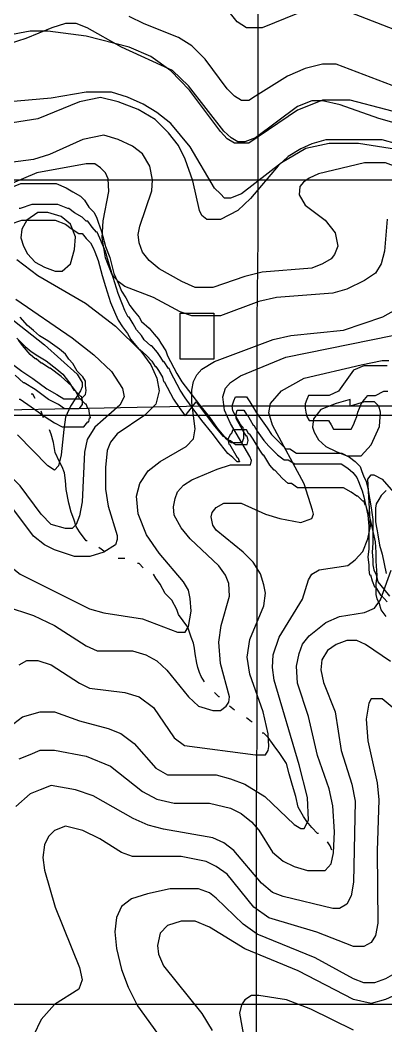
# Model space of a CAD drawing. Extents: x -0.82 to 6.83, y -0.63 to 7.9.
# Drawn here: x 0.141 to 0.371, y 5.197 to 5.83 of the extents above; entities that cross this region are included whole.
import ezdxf

# ---------------------------------------------------------------- set-up
doc = ezdxf.new("R2010")
doc.units = 0
for name, color, linetype in [('Grid', 7, 'CONTINUOUS'), ('roads', 7, 'CONTINUOUS'), ('topo', 7, 'CONTINUOUS'), ('topo_grid', 7, 'CONTINUOUS'), ('water', 7, 'CONTINUOUS'), ('white', 7, 'CONTINUOUS')]:
    doc.layers.add(name, color=color, linetype=linetype)

msp = doc.modelspace()

# ---------------------------------------------------------------- linework, layer by layer
at = {"layer": 'Grid', "color": 1}
for points in [[(0.04834, 5.582731), (0.047285, 5.790984), (0.046758, 5.998709), (0.046231, 6.20646), (0.045704, 6.414713), (0.252915, 6.414713), (0.460654, 6.414713), (0.667866, 6.414713), (0.875078, 6.414713), (0.875604, 6.207518), (0.876131, 6.000825), (0.877187, 5.79363), (0.87824, 5.586938), (0.670501, 5.586938), (0.463289, 5.586938), (0.25555, 5.586938)], [(0.841862, 4.762337), (0.635705, 4.762337), (0.429021, 4.762337), (0.222336, 4.762337), (0.015652, 4.762337), (0.024087, 4.966913), (0.031996, 5.172018), (0.039905, 5.376594), (0.048341, 5.58117), (0.255552, 5.58117), (0.463291, 5.58117), (0.670503, 5.58117), (0.878242, 5.58117), (0.869279, 5.375033), (0.860316, 5.169399), (0.850825, 4.963235)]]:
    msp.add_lwpolyline(points, close=True, dxfattribs=at)
at = {"layer": 'roads', "color": 7}
for points in [[(0.133227, 5.72378), (0.141135, 5.726955), (0.148517, 5.726955), (0.155371, 5.726955), (0.158535, 5.726955), (0.163284, 5.726955), (0.169611, 5.724309), (0.173829, 5.721664), (0.178574, 5.719018), (0.18121, 5.716372), (0.183847, 5.712139), (0.18701, 5.708964), (0.188592, 5.705789), (0.189646, 5.702614), (0.191755, 5.696793), (0.194392, 5.687268), (0.197028, 5.680389), (0.199664, 5.670334), (0.202828, 5.663455), (0.204409, 5.659222), (0.207045, 5.654989), (0.209682, 5.650226), (0.212318, 5.646522), (0.215481, 5.642818), (0.217063, 5.640172), (0.221808, 5.635939), (0.224972, 5.632234), (0.227608, 5.629059), (0.22919, 5.626414), (0.232353, 5.621651), (0.233408, 5.618476), (0.239207, 5.607364), (0.242371, 5.602072), (0.246589, 5.59678), (0.253443, 5.587784), (0.25977, 5.579847), (0.264515, 5.572968), (0.269788, 5.566618), (0.273478, 5.563972), (0.276642, 5.563972), (0.278751, 5.563972), (0.280333, 5.563972), (0.281386, 5.566618), (0.281386, 5.569264), (0.281386, 5.571909)], [(0.135863, 5.613184), (0.141663, 5.608951), (0.148517, 5.604189), (0.15748, 5.597839), (0.163811, 5.594134), (0.168029, 5.591489), (0.170666, 5.591489), (0.173302, 5.591489), (0.175938, 5.591489), (0.17752, 5.591489), (0.179101, 5.591489), (0.181738, 5.594134), (0.182265, 5.59678), (0.181738, 5.599955), (0.181738, 5.602601), (0.180156, 5.605247), (0.176465, 5.608951), (0.173829, 5.613714), (0.171193, 5.616359), (0.169084, 5.619534), (0.165393, 5.622709), (0.158007, 5.628001), (0.152735, 5.631176), (0.149044, 5.634351), (0.145353, 5.637526), (0.140608, 5.642818)], [(0.279278, 5.575349), (0.274533, 5.583816), (0.274006, 5.586991), (0.275062, 5.590166), (0.276115, 5.592811), (0.27875, 5.592811), (0.281386, 5.592811), (0.282968, 5.592811), (0.285077, 5.589636), (0.289295, 5.582757), (0.29193, 5.579053), (0.296148, 5.573232), (0.298786, 5.568999), (0.304058, 5.563707), (0.307749, 5.560003), (0.310384, 5.560003), (0.314602, 5.557357), (0.317237, 5.557357), (0.319873, 5.557357), (0.326199, 5.557357), (0.333054, 5.557357), (0.336744, 5.557357), (0.33938, 5.557357), (0.343071, 5.557357), (0.347816, 5.554711), (0.351507, 5.552066), (0.354671, 5.548891), (0.355724, 5.545716), (0.356777, 5.54307), (0.358359, 5.539366), (0.359415, 5.535132), (0.361523, 5.522961), (0.362577, 5.515553), (0.362577, 5.510261), (0.362577, 5.500736), (0.36205, 5.494916), (0.362577, 5.490153), (0.362577, 5.486978), (0.363103, 5.483803), (0.364685, 5.480628), (0.365741, 5.476395), (0.369431, 5.471632), (0.373126, 5.467399)], [(0.281388, 5.572703), (0.279277, 5.575349)]]:
    msp.add_lwpolyline(points, dxfattribs=at)
at = {"layer": 'topo', "color": 2}
for points in [[(0.315137, 5.833979), (0.292988, 5.824983), (0.286666, 5.824983), (0.28297, 5.824983), (0.277171, 5.828688), (0.264517, 5.844563)], [(0.374714, 5.788709), (0.339387, 5.801938), (0.330951, 5.801938), (0.319879, 5.799292), (0.308807, 5.79453), (0.288773, 5.78183), (0.28455, 5.779184), (0.279805, 5.779184), (0.275587, 5.78183), (0.270842, 5.786592), (0.257134, 5.805113), (0.248698, 5.81358), (0.240262, 5.818871), (0.218645, 5.827338), (0.209154, 5.832101)], [(0.416368, 5.80805), (0.348353, 5.834508)], [(0.393167, 5.767701), (0.348351, 5.779343), (0.339388, 5.779343), (0.330951, 5.779343), (0.324097, 5.776697), (0.315134, 5.772993), (0.284549, 5.752355), (0.279804, 5.752355), (0.275586, 5.752355), (0.270841, 5.755001), (0.266623, 5.759764), (0.247115, 5.785693), (0.235515, 5.797864), (0.222861, 5.806859), (0.209153, 5.81268), (0.182264, 5.819559), (0.15801, 5.822734), (0.146938, 5.822734), (0.121103, 5.817972)], [(0.405822, 5.7568), (0.366278, 5.767913), (0.342025, 5.776379), (0.330953, 5.779025), (0.3241, 5.779025), (0.315136, 5.775321), (0.288773, 5.755742), (0.281915, 5.753096), (0.277697, 5.753096), (0.273479, 5.755742), (0.268734, 5.759975), (0.246589, 5.788444), (0.236572, 5.797969), (0.20441, 5.812786), (0.182793, 5.824957), (0.175939, 5.827603), (0.169084, 5.827603), (0.160648, 5.824957), (0.144304, 5.818078), (0.133759, 5.814903)], [(0.377351, 5.748386), (0.353625, 5.752091), (0.33517, 5.752091), (0.320409, 5.748916), (0.305117, 5.73992), (0.279806, 5.720341), (0.272952, 5.717695), (0.269261, 5.717695), (0.266625, 5.720341), (0.262934, 5.724045), (0.247644, 5.749974), (0.235518, 5.764791), (0.226555, 5.77167), (0.218119, 5.776961), (0.208101, 5.781195), (0.198083, 5.78437), (0.182266, 5.78437), (0.160122, 5.780666), (0.13165, 5.77802)], [(0.377351, 5.751853), (0.368388, 5.754498), (0.357316, 5.754498), (0.333063, 5.754498), (0.3241, 5.751853), (0.317245, 5.748678), (0.309337, 5.743915), (0.30301, 5.738094), (0.285606, 5.717457), (0.277698, 5.710048), (0.266625, 5.704228), (0.25819, 5.704228), (0.255026, 5.706873), (0.253444, 5.710048), (0.249226, 5.728569), (0.244481, 5.742328), (0.240263, 5.750794), (0.233936, 5.758732), (0.2255, 5.767198), (0.214955, 5.773548), (0.202302, 5.778311), (0.191229, 5.780957), (0.178048, 5.778311), (0.151686, 5.767728), (0.135869, 5.765082)], [(0.37946, 5.736692), (0.370497, 5.739867), (0.357315, 5.739867), (0.328317, 5.732988), (0.322517, 5.730342), (0.318827, 5.727696), (0.316718, 5.72505), (0.316189, 5.719759), (0.31988, 5.713409), (0.332534, 5.703884), (0.338861, 5.695946), (0.340443, 5.687479), (0.338334, 5.682188), (0.336226, 5.679542), (0.330953, 5.676367), (0.324099, 5.673721), (0.292987, 5.671075), (0.281915, 5.668429), (0.26188, 5.66155), (0.250808, 5.66155), (0.242372, 5.665254), (0.228136, 5.673192), (0.221809, 5.678484), (0.217591, 5.683775), (0.215482, 5.689596), (0.214955, 5.694888), (0.216009, 5.700179), (0.223391, 5.722404), (0.223918, 5.729284), (0.222336, 5.73775), (0.217591, 5.745688), (0.211264, 5.75045), (0.202301, 5.754684), (0.193338, 5.757329), (0.180157, 5.754684), (0.159067, 5.745159), (0.149049, 5.741984), (0.111615, 5.737221)], [(0.371553, 5.704466), (0.369971, 5.684357), (0.367862, 5.67642), (0.364172, 5.670599), (0.357318, 5.665836), (0.346245, 5.660545), (0.337282, 5.657899), (0.301957, 5.655253), (0.29088, 5.652607), (0.266627, 5.643611), (0.257664, 5.643611), (0.248698, 5.643611), (0.241316, 5.646257), (0.224444, 5.655253), (0.206518, 5.662132), (0.2023, 5.665307), (0.198609, 5.669541), (0.194391, 5.680124), (0.192282, 5.692824), (0.19281, 5.703407), (0.1965, 5.721928), (0.195973, 5.729866), (0.194391, 5.73357), (0.191228, 5.736745), (0.187537, 5.739391), (0.182265, 5.739391), (0.151157, 5.73357), (0.135867, 5.72722)], [(0.138503, 5.679066), (0.151685, 5.669011), (0.181738, 5.651549), (0.200718, 5.637261), (0.216536, 5.621386), (0.222863, 5.61292), (0.226553, 5.604453), (0.228135, 5.596516), (0.226026, 5.588049), (0.219172, 5.58117), (0.201773, 5.569528), (0.197555, 5.564236), (0.195446, 5.558945), (0.194391, 5.548361), (0.194391, 5.534603), (0.195973, 5.52402), (0.201773, 5.505499), (0.201773, 5.502853), (0.200718, 5.499678), (0.193337, 5.494916), (0.184374, 5.49227), (0.174883, 5.49227), (0.16223, 5.496503), (0.155903, 5.499678), (0.149048, 5.50497), (0.131649, 5.528253)], [(0.137977, 5.654142), (0.173303, 5.6298), (0.187011, 5.619217), (0.198083, 5.608634), (0.204937, 5.59805), (0.205992, 5.592759), (0.203356, 5.587467), (0.187538, 5.573709), (0.182793, 5.565771), (0.181211, 5.557834), (0.179629, 5.526745), (0.178048, 5.517749), (0.175939, 5.512458), (0.173303, 5.509812), (0.169085, 5.509812), (0.160121, 5.512458), (0.153794, 5.518808), (0.140613, 5.536799), (0.133759, 5.543678)], [(0.115827, 5.500684), (0.140612, 5.481104), (0.184373, 5.459409), (0.193336, 5.456763), (0.217589, 5.453059), (0.239734, 5.444592), (0.244479, 5.444592), (0.246588, 5.448296), (0.24817, 5.457821), (0.247642, 5.465759), (0.246588, 5.47105), (0.243424, 5.476342), (0.228134, 5.494334), (0.220226, 5.505975), (0.214953, 5.519204), (0.213899, 5.530317), (0.216008, 5.538254), (0.22128, 5.546192), (0.228662, 5.552013), (0.245006, 5.561538), (0.249751, 5.5663), (0.250806, 5.57265), (0.248697, 5.589054), (0.248697, 5.596992), (0.249751, 5.602284), (0.25186, 5.606517), (0.255024, 5.610221), (0.262932, 5.614984), (0.29984, 5.628742), (0.310912, 5.631388), (0.344133, 5.634563), (0.368913, 5.643029), (0.377349, 5.647792)], [(0.129014, 5.646681), (0.155904, 5.625514), (0.176466, 5.606993), (0.17963, 5.601701), (0.17963, 5.599056), (0.178575, 5.59641), (0.172248, 5.586885), (0.169085, 5.580006), (0.168031, 5.572068), (0.166449, 5.556193), (0.164867, 5.549314), (0.162231, 5.546668), (0.158013, 5.549314), (0.139032, 5.568893)], [(0.131117, 5.461023), (0.149048, 5.455202), (0.162229, 5.448852), (0.182264, 5.436152), (0.189118, 5.432977), (0.195445, 5.432977), (0.211263, 5.432977), (0.219699, 5.430331), (0.226553, 5.426627), (0.23288, 5.420806), (0.246588, 5.403873), (0.252915, 5.398052), (0.261878, 5.395406), (0.266623, 5.395406), (0.270314, 5.398052), (0.271896, 5.400698), (0.272423, 5.403873), (0.266623, 5.425039), (0.26557, 5.438268), (0.267152, 5.448852), (0.272424, 5.467373), (0.271897, 5.47531), (0.269788, 5.480602), (0.26557, 5.486423), (0.247645, 5.503356), (0.241845, 5.510235), (0.237627, 5.518173), (0.237099, 5.523464), (0.238154, 5.528756), (0.239736, 5.532989), (0.243426, 5.537223), (0.248699, 5.540398), (0.264516, 5.547277), (0.272952, 5.549923), (0.284024, 5.549923), (0.285606, 5.549923), (0.286132, 5.552568), (0.285079, 5.555214), (0.272952, 5.575852), (0.269262, 5.584318), (0.268207, 5.592785), (0.269789, 5.598077), (0.272952, 5.601781), (0.279279, 5.606014), (0.307751, 5.617656), (0.388423, 5.63406)], [(0.140084, 5.42414), (0.14483, 5.426785), (0.151684, 5.426785), (0.16012, 5.42414), (0.178046, 5.412498), (0.184373, 5.409323), (0.206517, 5.406677), (0.215481, 5.404031), (0.224444, 5.397152), (0.237625, 5.378102), (0.243952, 5.37334), (0.288768, 5.367519), (0.295095, 5.367519), (0.296675, 5.370165), (0.297204, 5.37281), (0.296675, 5.380748), (0.293512, 5.394506), (0.285076, 5.418319), (0.283493, 5.428902), (0.285076, 5.440015), (0.294039, 5.461181), (0.295094, 5.469119), (0.294039, 5.47441), (0.29193, 5.48129), (0.287185, 5.488698), (0.280858, 5.495048), (0.263986, 5.508806), (0.261877, 5.511981), (0.260823, 5.517273), (0.26135, 5.519919), (0.263986, 5.523094), (0.268731, 5.52574), (0.272949, 5.52574), (0.279803, 5.52574), (0.295093, 5.51886), (0.304057, 5.516215), (0.317238, 5.513569), (0.324096, 5.516215), (0.325152, 5.51886), (0.324625, 5.521506), (0.319352, 5.53791), (0.299312, 5.574793), (0.297204, 5.582731), (0.298257, 5.588552), (0.305111, 5.596489), (0.319351, 5.604427), (0.355204, 5.612893), (0.368385, 5.615539), (0.372603, 5.615539)], [(0.131117, 5.38297), (0.142193, 5.391437), (0.153266, 5.394612), (0.162229, 5.394612), (0.178046, 5.388791), (0.195972, 5.384029), (0.203881, 5.380854), (0.212317, 5.374504), (0.226025, 5.359158), (0.233407, 5.354925), (0.239734, 5.354925), (0.263987, 5.354925), (0.27295, 5.352279), (0.281913, 5.349104), (0.294567, 5.341166), (0.313021, 5.323704), (0.317239, 5.321058), (0.319353, 5.321058), (0.321988, 5.32635), (0.321462, 5.340637), (0.316185, 5.361275), (0.300368, 5.414535), (0.299312, 5.422473), (0.299841, 5.43041), (0.303531, 5.441523), (0.318294, 5.465335), (0.321989, 5.477506), (0.324098, 5.48121), (0.328844, 5.483856), (0.34677, 5.486502), (0.351515, 5.490206), (0.35626, 5.495498), (0.359424, 5.503435), (0.361006, 5.511373), (0.359424, 5.5409), (0.361532, 5.543546), (0.363115, 5.543546), (0.368387, 5.5409), (0.379986, 5.527671)], [(0.140085, 5.365032), (0.146939, 5.367678), (0.153266, 5.370323), (0.162229, 5.370323), (0.182264, 5.366619), (0.197554, 5.360269), (0.21759, 5.344394), (0.226553, 5.339632), (0.237625, 5.336986), (0.259769, 5.336986), (0.27295, 5.333811), (0.279804, 5.330636), (0.286131, 5.325344), (0.290877, 5.320053), (0.299313, 5.306294), (0.306167, 5.300473), (0.313021, 5.297298), (0.321461, 5.294653), (0.328315, 5.294653), (0.332533, 5.294653), (0.336224, 5.298886), (0.337806, 5.305765), (0.338333, 5.318994), (0.33728, 5.335398), (0.335171, 5.345982), (0.327789, 5.367148), (0.321989, 5.39149), (0.315131, 5.412657), (0.314605, 5.42324), (0.316184, 5.431178), (0.318293, 5.436998), (0.322516, 5.44229), (0.333061, 5.450757), (0.341497, 5.454461), (0.357314, 5.457107), (0.363641, 5.459753), (0.367332, 5.465044), (0.374186, 5.483565)], [(0.373659, 5.426256), (0.357842, 5.43684), (0.352569, 5.439485), (0.346243, 5.439485), (0.339388, 5.43684), (0.334116, 5.433135), (0.330425, 5.427315), (0.329898, 5.420965), (0.331481, 5.413027), (0.338861, 5.394506), (0.342553, 5.370165), (0.349407, 5.348998), (0.351515, 5.338415), (0.350462, 5.287271), (0.34888, 5.278804), (0.346245, 5.273512), (0.341499, 5.270866), (0.337281, 5.270866), (0.306174, 5.278275), (0.29932, 5.280921), (0.292461, 5.286741), (0.275062, 5.307379), (0.268735, 5.312141), (0.261881, 5.315316), (0.230774, 5.320608), (0.221283, 5.323254), (0.211793, 5.327487), (0.186485, 5.341775), (0.175413, 5.345479), (0.160123, 5.348125), (0.153268, 5.345479), (0.146942, 5.342833), (0.137978, 5.334896)], [(0.374716, 5.39739), (0.368389, 5.402682), (0.363644, 5.402682), (0.361536, 5.402682), (0.359953, 5.400036), (0.358371, 5.389982), (0.359424, 5.376224), (0.365224, 5.349765), (0.366277, 5.339182), (0.365224, 5.307009), (0.365751, 5.261659), (0.364169, 5.253721), (0.361533, 5.249488), (0.356788, 5.246842), (0.350461, 5.246842), (0.327262, 5.255838), (0.297209, 5.264834), (0.287719, 5.271713), (0.270843, 5.292351), (0.263988, 5.297113), (0.257662, 5.300288), (0.241844, 5.303463), (0.211264, 5.303463), (0.20441, 5.306109), (0.190701, 5.314576), (0.180157, 5.319867), (0.169084, 5.322513), (0.16223, 5.319867), (0.158539, 5.316163), (0.155903, 5.310871), (0.154849, 5.302934), (0.155903, 5.294996), (0.162757, 5.271713), (0.178048, 5.233745), (0.179629, 5.225808), (0.17752, 5.219987), (0.16223, 5.210462), (0.153794, 5.200937), (0.149049, 5.190883)], [(0.377877, 5.230809), (0.370494, 5.226575), (0.36364, 5.223929), (0.356786, 5.223929), (0.350459, 5.226575), (0.326206, 5.239804), (0.289826, 5.254621), (0.280858, 5.260971), (0.263986, 5.277375), (0.259768, 5.28055), (0.252914, 5.283196), (0.243951, 5.283196), (0.234988, 5.283196), (0.220752, 5.280021), (0.210735, 5.276846), (0.204408, 5.272084), (0.201244, 5.265204), (0.20019, 5.256209), (0.201244, 5.245625), (0.204408, 5.232396), (0.208626, 5.221284), (0.214425, 5.209642), (0.227079, 5.192179)], [(0.396332, 5.225199), (0.370496, 5.213558), (0.361533, 5.210912), (0.350461, 5.213558), (0.315663, 5.231549), (0.281915, 5.245308), (0.259771, 5.259066), (0.250807, 5.26277), (0.241844, 5.26277), (0.233408, 5.260124), (0.228663, 5.255362), (0.227081, 5.247424), (0.227609, 5.242133), (0.230772, 5.234724), (0.255025, 5.204668), (0.261352, 5.194084)], [(0.35046, 5.194296), (0.323571, 5.207525), (0.308281, 5.213346), (0.290877, 5.215992), (0.286137, 5.215992), (0.281914, 5.213346), (0.279805, 5.210171), (0.278752, 5.204879), (0.281915, 5.186359)]]:
    msp.add_lwpolyline(points, dxfattribs=at)
for points in [[(0.154846, 5.708725), (0.151683, 5.708725), (0.144828, 5.703963), (0.141665, 5.698142), (0.141138, 5.69285), (0.142719, 5.687559), (0.145356, 5.682796), (0.150101, 5.677505), (0.1559, 5.67433), (0.162755, 5.671684), (0.166973, 5.671684), (0.172245, 5.676446), (0.174881, 5.685442), (0.175409, 5.69338), (0.172245, 5.701317), (0.166445, 5.70608), (0.15801, 5.708725), (0.154846, 5.708725)], [(0.348349, 5.591092), (0.339386, 5.588446), (0.329896, 5.584742), (0.325151, 5.578921), (0.324624, 5.573629), (0.32568, 5.570454), (0.328315, 5.565692), (0.33306, 5.561458), (0.339387, 5.558283), (0.346241, 5.555638), (0.350459, 5.555638), (0.355205, 5.555638), (0.361531, 5.562517), (0.366804, 5.574158), (0.367331, 5.583154), (0.366278, 5.586858), (0.36364, 5.589504), (0.357313, 5.589504), (0.34835, 5.586858), (0.348349, 5.591092)]]:
    msp.add_lwpolyline(points, close=True, dxfattribs=at)
at = {"layer": 'topo_grid', "color": 7}
for points in [[(0.289293, 5.177813), (0.289293, 5.229459), (0.289293, 5.280603), (0.289293, 5.332276), (0.289822, 5.38342), (0.289822, 5.435093), (0.289822, 5.486766), (0.289822, 5.53791), (0.289822, 5.589584), (0.289822, 5.640728), (0.290349, 5.692401), (0.290349, 5.744074), (0.290349, 5.795191), (0.290349, 5.846864)], [(0.037795, 5.72931), (0.07312, 5.72931), (0.110028, 5.72931), (0.147466, 5.72931), (0.184374, 5.72931), (0.221808, 5.72931), (0.258715, 5.72931), (0.296149, 5.72931), (0.333588, 5.72931), (0.370495, 5.72931), (0.40793, 5.72931), (0.444837, 5.72931), (0.482271, 5.72931), (0.519183, 5.72931), (0.556617, 5.72931), (0.594052, 5.72931), (0.630959, 5.72931), (0.668393, 5.72931), (0.705305, 5.72931), (0.742739, 5.72931), (0.780174, 5.72931)], [(0.037267, 5.210489), (0.072065, 5.210489), (0.108973, 5.210489), (0.146411, 5.210489), (0.183846, 5.210489), (0.220753, 5.210489), (0.258187, 5.210489), (0.295095, 5.210489), (0.332533, 5.210489), (0.36944, 5.210489), (0.406875, 5.210489), (0.444309, 5.210489), (0.481216, 5.210489), (0.518655, 5.210489), (0.555562, 5.210489), (0.592997, 5.210489), (0.629904, 5.210489), (0.667338, 5.210489), (0.704777, 5.210489), (0.741684, 5.210489), (0.779119, 5.210489)]]:
    msp.add_lwpolyline(points, dxfattribs=at)
at = {"layer": 'water', "color": 4}
for points in [[(0.1501, 5.5917), (0.148519, 5.594346), (0.147464, 5.594346)], [(0.155373, 5.579556), (0.153792, 5.583789)], [(0.18279, 5.502059), (0.182263, 5.502059), (0.178045, 5.50788), (0.175936, 5.511055), (0.174354, 5.515818), (0.172773, 5.520051), (0.171191, 5.525872), (0.169609, 5.534339), (0.169082, 5.540159), (0.168555, 5.544922), (0.166973, 5.548626), (0.165391, 5.551801), (0.162755, 5.557622), (0.162228, 5.560268), (0.161701, 5.563972), (0.160119, 5.569264), (0.159064, 5.571909)], [(0.193863, 5.495207), (0.190172, 5.497853)], [(0.206517, 5.490973), (0.204408, 5.490973), (0.202299, 5.490973)], [(0.218117, 5.485179), (0.21548, 5.487825), (0.214426, 5.487825)], [(0.256607, 5.413477), (0.254498, 5.416652), (0.253443, 5.419298), (0.252389, 5.422473), (0.251861, 5.425119), (0.250807, 5.430939), (0.25028, 5.434644), (0.249752, 5.437819), (0.248171, 5.441523), (0.246062, 5.447873), (0.240262, 5.45581), (0.239207, 5.458985), (0.236044, 5.464806), (0.231826, 5.469039), (0.228662, 5.47486), (0.226026, 5.478564), (0.224445, 5.48121)], [(0.266097, 5.403978), (0.26557, 5.403978), (0.262934, 5.406624)], [(0.275588, 5.395538), (0.272424, 5.398184)], [(0.28666, 5.388183), (0.286133, 5.388183), (0.28297, 5.390829)], [(0.328314, 5.318042), (0.327785, 5.318042), (0.324095, 5.321746), (0.320931, 5.32545), (0.318822, 5.328625), (0.315659, 5.334446), (0.314077, 5.341325), (0.311968, 5.348204), (0.30986, 5.355613), (0.308277, 5.361963), (0.304059, 5.368313), (0.30037, 5.373075), (0.296678, 5.378367), (0.294043, 5.381013), (0.292987, 5.381013)], [(0.33675, 5.307511), (0.335694, 5.310157), (0.334112, 5.312803)]]:
    msp.add_lwpolyline(points, dxfattribs=at)
at = {"layer": 'white', "color": 7}
for points in [[(0.371032, 5.454487), (0.367868, 5.458721), (0.366813, 5.462425), (0.365231, 5.4656), (0.364701, 5.468246), (0.364701, 5.470891), (0.364701, 5.470891), (0.364701, 5.475125), (0.365231, 5.480416), (0.365231, 5.480416), (0.364701, 5.489412), (0.364701, 5.489412), (0.364701, 5.494704), (0.364701, 5.494704), (0.364175, 5.501583), (0.364175, 5.501583), (0.36154, 5.513754), (0.360484, 5.517987), (0.360484, 5.517987), (0.358902, 5.521691), (0.358375, 5.524337), (0.357849, 5.524337), (0.356796, 5.526983), (0.356269, 5.526983), (0.356269, 5.526983), (0.353106, 5.530158), (0.35258, 5.530158), (0.348889, 5.532804), (0.348889, 5.532804), (0.344144, 5.53545), (0.343617, 5.53545), (0.339927, 5.53545), (0.337289, 5.53545), (0.336751, 5.53545), (0.333588, 5.53545), (0.326206, 5.53545), (0.319879, 5.53545), (0.31777, 5.53545), (0.315661, 5.53545), (0.315135, 5.53545), (0.311443, 5.538096), (0.310917, 5.538096), (0.309335, 5.538096), (0.30564, 5.541271), (0.300895, 5.546562), (0.300368, 5.546562), (0.297733, 5.549737), (0.294042, 5.556087), (0.293513, 5.556087), (0.291404, 5.559262), (0.287186, 5.566141), (0.285077, 5.569316), (0.284551, 5.569316), (0.282968, 5.571962), (0.282439, 5.571962), (0.281913, 5.571962), (0.281913, 5.571962), (0.27875, 5.571962), (0.278223, 5.571962), (0.277697, 5.571962), (0.275588, 5.571962), (0.275588, 5.571962), (0.275062, 5.571962), (0.274535, 5.571962), (0.273479, 5.569316), (0.272953, 5.569316), (0.272953, 5.569316), (0.271371, 5.566141), (0.271371, 5.566141), (0.271371, 5.566141), (0.271371, 5.566141), (0.271371, 5.566141), (0.271897, 5.562966), (0.272424, 5.562966), (0.272424, 5.562966), (0.277169, 5.5545), (0.277169, 5.5545), (0.277695, 5.5545), (0.278751, 5.551854), (0.278751, 5.551854), (0.278751, 5.551854), (0.278224, 5.551854), (0.277169, 5.551854), (0.274534, 5.5545), (0.27137, 5.557146), (0.266625, 5.562966), (0.261353, 5.569846), (0.255026, 5.577783), (0.248171, 5.586779), (0.244481, 5.592071), (0.241317, 5.596833), (0.235518, 5.607946), (0.234463, 5.610591), (0.234463, 5.610591), (0.233936, 5.610591), (0.2313, 5.614825), (0.2313, 5.614825), (0.23077, 5.614825), (0.229189, 5.617471), (0.22708, 5.620646), (0.223389, 5.624879), (0.222862, 5.624879), (0.218644, 5.628583), (0.217062, 5.631229), (0.213899, 5.634933), (0.21179, 5.638637), (0.209153, 5.642871), (0.208626, 5.642871), (0.206517, 5.647104), (0.204936, 5.650808), (0.202299, 5.657687), (0.199136, 5.667741), (0.197027, 5.674621), (0.194391, 5.684146), (0.191754, 5.689966), (0.191754, 5.689966), (0.1907, 5.692612), (0.189118, 5.696316), (0.188591, 5.696316), (0.185955, 5.699491), (0.183319, 5.703196), (0.182791, 5.703196), (0.182264, 5.703196), (0.179628, 5.705841), (0.174883, 5.708487), (0.171192, 5.711133), (0.170665, 5.711133), (0.164338, 5.713779), (0.163811, 5.713779), (0.159065, 5.713779), (0.155375, 5.713779), (0.154847, 5.713779), (0.14852, 5.713779), (0.147993, 5.713779), (0.140612, 5.711133), (0.140084, 5.711133)], [(0.134284, 5.701317), (0.141665, 5.703963), (0.149047, 5.703963), (0.155374, 5.703963), (0.158537, 5.703963), (0.162755, 5.703963), (0.169082, 5.701317), (0.172773, 5.698671), (0.177518, 5.695496), (0.179627, 5.695496), (0.182263, 5.692321), (0.182263, 5.692321), (0.1849, 5.689675), (0.186481, 5.6865), (0.187536, 5.683855), (0.187536, 5.683855), (0.189645, 5.678563), (0.192281, 5.669038), (0.19439, 5.662159), (0.197553, 5.652105), (0.200717, 5.644696), (0.202299, 5.640992), (0.202299, 5.640992), (0.204935, 5.636759), (0.204935, 5.636759), (0.208098, 5.632525), (0.210207, 5.628821), (0.210207, 5.628821), (0.213371, 5.625117), (0.21548, 5.622471), (0.21548, 5.622471), (0.216007, 5.622471), (0.220225, 5.618767), (0.223388, 5.615063), (0.225497, 5.611888), (0.226025, 5.611888), (0.227606, 5.609242), (0.230243, 5.605009), (0.23077, 5.602363), (0.231297, 5.602363), (0.237097, 5.59125), (0.240788, 5.585959), (0.240788, 5.585959), (0.244478, 5.580667), (0.251332, 5.589663), (0.251332, 5.589636), (0.257659, 5.58117), (0.262931, 5.574291), (0.268204, 5.567941), (0.268204, 5.567941), (0.26873, 5.567941), (0.27242, 5.565295), (0.272949, 5.565295), (0.276113, 5.562649), (0.276639, 5.562649), (0.277166, 5.562649), (0.278748, 5.562649), (0.279274, 5.562649), (0.280857, 5.562649), (0.281383, 5.562649), (0.281383, 5.562649), (0.28191, 5.562649), (0.28191, 5.562649), (0.282963, 5.562649), (0.283489, 5.562649), (0.283489, 5.562649), (0.283489, 5.562649), (0.284016, 5.565295), (0.284016, 5.565295), (0.284016, 5.565295), (0.284016, 5.565295), (0.283489, 5.567941), (0.283489, 5.567941), (0.283489, 5.567941), (0.282963, 5.567941), (0.282963, 5.567941), (0.28138, 5.570586), (0.276635, 5.579053), (0.276635, 5.581699), (0.277161, 5.584345), (0.277688, 5.584345), (0.278741, 5.584345), (0.280323, 5.584345), (0.281379, 5.584345), (0.282961, 5.581699), (0.283487, 5.581699), (0.287177, 5.57482), (0.287704, 5.57482), (0.289818, 5.571116), (0.294036, 5.565295), (0.297199, 5.561591), (0.297199, 5.561591), (0.302472, 5.556299), (0.302472, 5.556299), (0.30669, 5.553124), (0.30669, 5.553124), (0.309325, 5.553124), (0.313543, 5.550478), (0.314071, 5.550478), (0.316706, 5.550478), (0.317235, 5.550478), (0.319344, 5.550478), (0.319871, 5.550478), (0.326198, 5.550478), (0.333052, 5.550478), (0.336751, 5.550478), (0.339386, 5.550478), (0.342549, 5.550478), (0.346767, 5.547832), (0.349931, 5.545186), (0.352567, 5.542011), (0.353622, 5.539366), (0.354675, 5.53672), (0.354675, 5.53672), (0.355731, 5.533545), (0.356784, 5.529841), (0.356784, 5.529841), (0.359419, 5.518199), (0.359946, 5.51132), (0.359946, 5.506028), (0.359946, 5.506028), (0.359946, 5.497032), (0.359419, 5.491741), (0.359419, 5.491741), (0.359946, 5.486978), (0.359946, 5.483803), (0.359946, 5.483803), (0.360475, 5.480628), (0.361001, 5.480628), (0.362055, 5.476924), (0.363637, 5.47322), (0.363637, 5.47322), (0.364163, 5.47322), (0.367327, 5.467928), (0.367854, 5.467928), (0.371545, 5.463695)], [(0.138503, 5.629641), (0.143775, 5.62435), (0.143775, 5.62435), (0.147466, 5.621175), (0.151684, 5.618529), (0.151684, 5.618529), (0.156956, 5.615354), (0.16381, 5.610062), (0.167501, 5.606887), (0.16961, 5.604241), (0.171719, 5.601596), (0.174355, 5.596833), (0.174883, 5.596833), (0.178573, 5.593129), (0.179101, 5.593129), (0.179628, 5.590483), (0.179628, 5.587837), (0.179628, 5.587837), (0.177519, 5.585191), (0.176464, 5.585191), (0.17541, 5.585191), (0.173301, 5.585191), (0.171192, 5.585191), (0.168556, 5.585191), (0.164865, 5.587837), (0.158538, 5.591012), (0.150102, 5.597362), (0.143248, 5.601596), (0.142721, 5.601596), (0.137448, 5.606358)], [(0.140084, 5.59125), (0.140611, 5.59125), (0.147465, 5.586488), (0.156428, 5.580138), (0.162228, 5.576434), (0.166973, 5.573788), (0.166973, 5.573788), (0.170137, 5.573788), (0.170664, 5.573788), (0.172773, 5.573788), (0.1733, 5.573788), (0.173827, 5.573788), (0.176464, 5.573788), (0.176991, 5.573788), (0.178573, 5.573788), (0.178573, 5.573788), (0.1791, 5.573788), (0.180154, 5.573788), (0.180682, 5.573788), (0.183318, 5.576963), (0.183318, 5.576963), (0.183845, 5.576963), (0.183845, 5.576963), (0.184372, 5.579609), (0.1849, 5.579609), (0.1849, 5.579609), (0.1849, 5.579609), (0.184372, 5.582255), (0.183845, 5.58543), (0.183845, 5.58543), (0.183845, 5.58543), (0.183318, 5.58543), (0.182263, 5.588075), (0.181736, 5.588075), (0.178045, 5.59178), (0.175409, 5.596542), (0.1733, 5.599188), (0.170664, 5.601834), (0.170664, 5.601834), (0.166446, 5.605538), (0.159592, 5.61083), (0.159065, 5.61083), (0.154319, 5.614005), (0.153792, 5.614005), (0.150629, 5.61665), (0.150101, 5.61665), (0.146938, 5.619296), (0.142193, 5.625117), (0.139556, 5.628292)], [(0.371547, 5.612126), (0.368912, 5.612126), (0.366276, 5.612126), (0.363114, 5.612126), (0.35995, 5.612126), (0.356787, 5.612126), (0.35046, 5.60948), (0.340968, 5.596251), (0.340968, 5.596251), (0.335169, 5.593605), (0.332006, 5.593605), (0.329371, 5.593605), (0.326736, 5.593605), (0.324098, 5.593605), (0.321989, 5.593605), (0.320936, 5.590959), (0.31988, 5.588314), (0.31988, 5.585668), (0.320409, 5.583022), (0.320936, 5.580376), (0.322518, 5.57773), (0.3241, 5.57773), (0.326209, 5.57773), (0.328318, 5.57773), (0.330426, 5.57773), (0.332535, 5.57773), (0.334644, 5.57773), (0.336226, 5.575084), (0.337808, 5.572439), (0.339391, 5.572439), (0.340973, 5.572439), (0.343082, 5.572439), (0.34519, 5.572439), (0.347299, 5.572439), (0.348881, 5.572439), (0.350463, 5.575084), (0.351516, 5.57773), (0.352572, 5.580376), (0.353099, 5.583022), (0.354152, 5.585668), (0.355207, 5.588314), (0.357316, 5.590959), (0.359425, 5.593605), (0.361534, 5.593605), (0.364169, 5.593605), (0.369441, 5.596251), (0.372079, 5.596251)], [(0.371033, 5.533862), (0.36787, 5.530687), (0.366288, 5.528041), (0.364705, 5.525396), (0.364179, 5.52275), (0.364179, 5.520104), (0.364179, 5.517458), (0.364179, 5.514283), (0.364705, 5.511637), (0.365235, 5.508462), (0.365761, 5.505816), (0.366814, 5.499466), (0.368396, 5.493646), (0.371032, 5.481475)]]:
    msp.add_lwpolyline(points, dxfattribs=at)
msp.add_lwpolyline([(0.262406, 5.645411), (0.262406, 5.616412), (0.241316, 5.616412), (0.241316, 5.645411), (0.262406, 5.645411)], close=True, dxfattribs=at)

doc.saveas('drawing.dxf')
